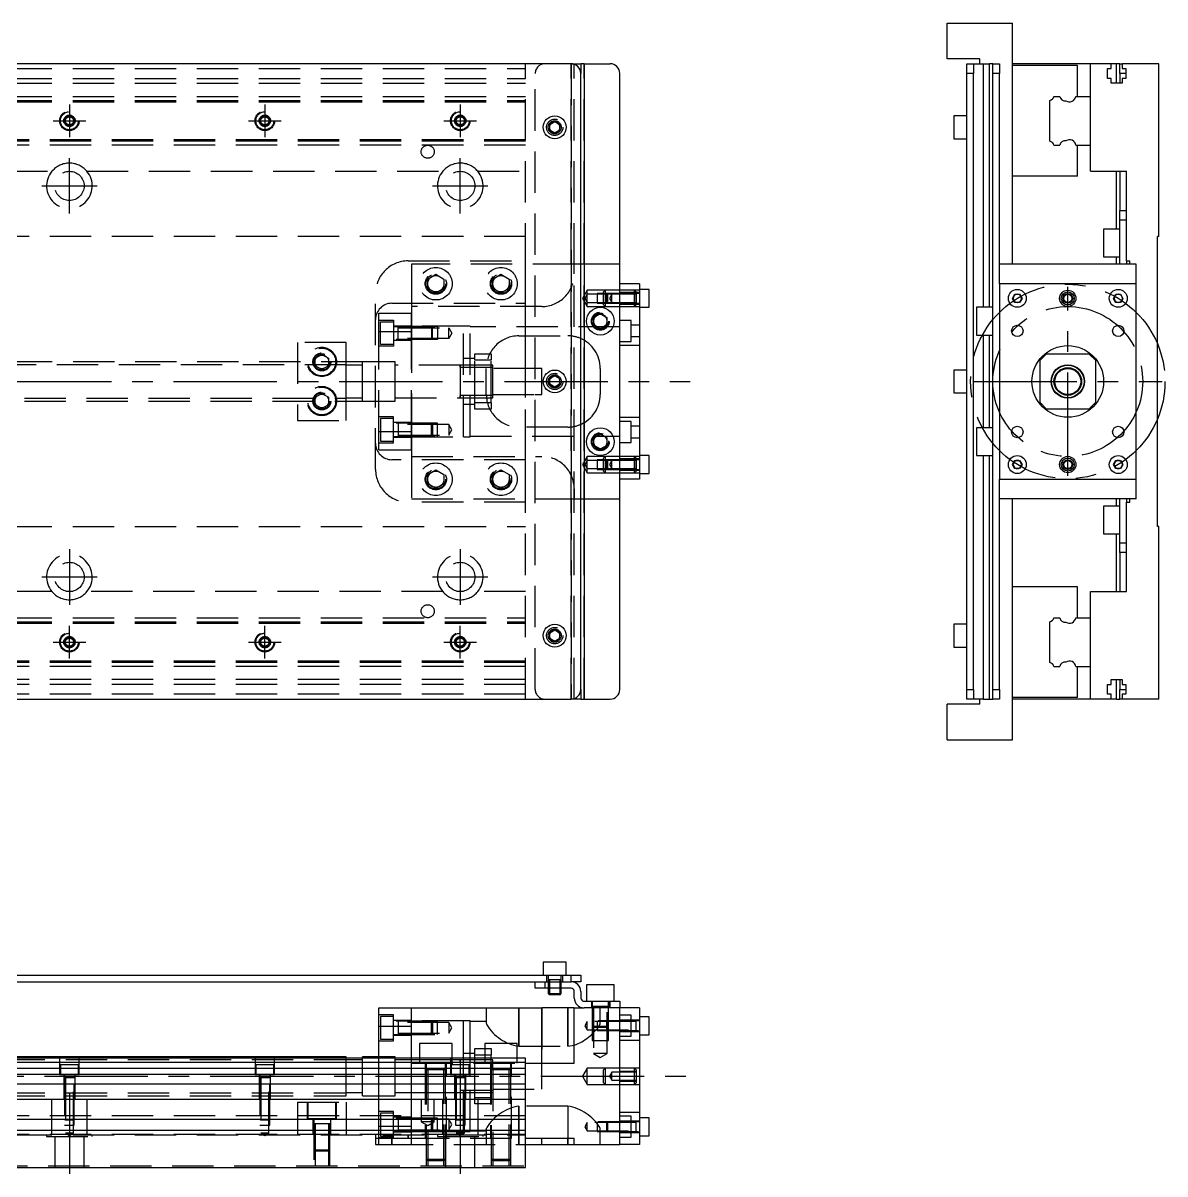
# Model space of a CAD drawing. Extents: x -28 to 733, y -281 to 112.
# Drawn here: x 382.7 to 733.4, y -243.2 to 110 of the extents above; entities that cross this region are included whole.
import ezdxf

# ---------------------------------------------------------------- set-up
doc = ezdxf.new("R2010")
doc.units = 0
doc.linetypes.add('CENTER', pattern=[50.8, 31.75, -6.35, 6.35, -6.35])
doc.linetypes.add('DASHED', pattern=[19.05, 12.7, -6.35])
doc.layers.get('0').update_dxf_attribs({"linetype": 'CONTINUOUS'})
doc.layers.add('CENTER', color=1, linetype='CENTER')

msp = doc.modelspace()

# ---------------------------------------------------------------- linework, layer by layer
at = {"color": 7, "linetype": 'CONTINUOUS'}
for p, q in [((666.53, 99), (666.53, 110)), ((666.53, 110), (686.53, 110)), ((686.53, 36), (686.53, 110)), ((676.53, 99), (666.53, 99)), ((676.53, 97.5), (676.53, 99)), ((551, 97.5), (3, 97.5)), ((551, 97.5), (554, 97.5)), ((554, 97.5), (554, 94.5)), ((555, 97.5), (554, 97.5)), ((555, 97.5), (555, -97.5)), ((555, 97.5), (563, 97.5)), ((672.53, 97.5), (674.53, 97.5)), ((672.53, 94.5), (672.53, 97.5)), ((674.53, 97.5), (677.53, 97.5)), ((674.53, 97.5), (674.53, 94.5)), ((677.53, 97.5), (677.53, 22.75)), ((677.53, 97.5), (679.53, 97.5)), ((679.53, 22.75), (679.53, 97.5)), ((680.53, 97.5), (679.53, 97.5)), ((680.53, 97.5), (682.53, 97.5)), ((680.53, 94.5), (680.53, 97.5)), ((682.53, 97.5), (682.53, 94.5)), ((710.53, 97.5), (686.53, 97.5)), ((706.53, 97), (686.53, 97)), ((706.53, 87.5), (706.53, 97)), ((710.53, 87.5), (710.53, 97.5)), ((716.83, 97.5), (710.53, 97.5)), ((715.68, 96), (716.83, 96)), ((715.68, 93), (715.68, 96)), ((718.53, 97.5), (716.83, 97.5)), ((716.83, 96), (716.83, 97.5)), ((718.53, 91.5), (718.53, 97.5)), ((719.53, 97.5), (718.53, 97.5)), ((719.53, 97.5), (720.23, 97.5)), ((719.53, 94.5), (719.53, 97.5)), ((720.23, 97.5), (720.23, 96)), ((731.53, 97.5), (720.23, 97.5)), ((720.23, 96), (721.38, 96)), ((721.38, 96), (721.38, 93)), ((731.53, 44.5), (731.53, 97.5)), ((554, -94.5), (554, 94.5)), ((566, -94.5), (566, 94.5)), ((674.53, 94.5), (672.53, 94.5)), ((672.53, -94.5), (672.53, 94.5)), ((674.53, -94.5), (674.53, 94.5)), ((680.53, -94.5), (680.53, 94.5)), ((682.53, 94.5), (680.53, 94.5)), ((682.53, 36), (682.53, 94.5)), ((716.83, 93), (715.68, 93)), ((716.83, 91.5), (716.83, 93)), ((721.38, 94.5), (719.53, 94.5)), ((719.53, 94.5), (719.53, 91.5)), ((720.23, 93), (720.23, 91.5)), ((721.38, 93), (720.23, 93)), ((720.23, 91.5), (716.83, 91.5)), ((698.03, 73.752272), (698.03, 86.247728)), ((699.282272, 87.5), (701.05668, 87.5)), ((706.007372, 87.5), (710.53, 87.5)), ((710.53, 72.5), (710.53, 87.5)), ((710.53, 72.5), (710.53, 87.5)), ((668.53, 81.5), (668.53, 78)), ((672.53, 81.5), (668.53, 81.5)), ((544.5, 78.866026), (546, 79.73205)), ((544.5, 77.133974), (544.5, 78.866026)), ((546, 79.73205), (547.5, 78.866026)), ((547.5, 78.866026), (547.5, 77.133974)), ((668.53, 78), (668.53, 74.5)), ((546, 76.26795), (544.5, 77.133974)), ((547.5, 77.133974), (546, 76.26795)), ((668.53, 74.5), (672.53, 74.5)), ((699.282272, 72.5), (701.05668, 72.5)), ((706.007372, 72.5), (710.53, 72.5)), ((706.53, 63), (706.53, 72.5)), ((710.53, 64.5), (710.53, 72.5)), ((710.53, 64.5), (721.53, 64.5)), ((718.53, 46.75), (718.53, 64.5)), ((719.53, 64.5), (719.53, 52.5)), ((721.53, 37), (721.53, 64.5)), ((706.53, 63), (686.53, 63)), ((719.53, 52.5), (721.53, 52.5)), ((719.53, 49.5), (719.53, 52.5)), ((721.53, 49.5), (719.53, 49.5)), ((719.53, 36), (719.53, 49.5)), ((714.53, 46.75), (714.53, 42.5)), ((719.53, 46.75), (714.53, 46.75)), ((714.53, 42.5), (714.53, 38.25)), ((731.03, -44.5), (731.03, 44.5)), ((731.53, 44.5), (731.03, 44.5)), ((566, -36), (566, 36)), ((682.53, 30), (682.53, 36)), ((724.53, 36), (682.53, 36)), ((682.53, 30), (682.53, 36)), ((714.53, 38.25), (719.53, 38.25)), ((718.53, 36), (718.53, 38.25)), ((721.53, 37), (722.53, 37)), ((721.53, 37), (721.53, 36)), ((722.53, 36), (722.53, 37)), ((724.53, 30), (724.53, 36)), ((572, 30), (566, 30)), ((572, 30), (572, -30)), ((682.53, 30), (682.53, -30)), ((724.53, 30), (682.53, 30)), ((724.53, -30), (724.53, 30)), ((575, 28.25), (572, 28.25)), ((575, 22.75), (575, 28.25)), ((686.586624, 25.5), (687.308312, 26.75)), ((687.308312, 24.25), (686.586624, 25.5)), ((687.308312, 26.75), (688.751688, 26.75)), ((688.751688, 26.75), (689.473376, 25.5)), ((689.473376, 25.5), (688.751688, 24.25)), ((717.586624, 25.5), (718.308312, 26.75)), ((718.308312, 24.25), (717.586624, 25.5)), ((718.308312, 26.75), (719.751688, 26.75)), ((719.751688, 26.75), (720.473376, 25.5)), ((720.473376, 25.5), (719.751688, 24.25)), ((571, 23.999994), (571, 24.00051)), ((572, 22.75), (575, 22.75)), ((675.53, 22.75), (675.53, 18.5)), ((680.53, 22.75), (675.53, 22.75)), ((688.751688, 24.25), (687.308312, 24.25)), ((719.751688, 24.25), (718.308312, 24.25)), ((558, 19.6547), (560, 20.809402)), ((558, 17.3453), (558, 19.6547)), ((560, 20.809402), (562, 19.6547)), ((562, 19.6547), (562, 17.3453)), ((675.53, 18.5), (675.53, 14.25)), ((560, 16.190598), (558, 17.3453)), ((562, 17.3453), (560, 16.190598)), ((675.53, 14.25), (680.53, 14.25)), ((677.53, 14.25), (677.53, -14.25)), ((679.53, -14.25), (679.53, 14.25)), ((697.03, 8.5), (695.03, 6.5)), ((697.03, 8.5), (710.03, 8.5)), ((712.03, 6.5), (710.03, 8.5)), ((695.03, -6.5), (695.03, 6.5)), ((712.03, 6.5), (712.03, -6.5)), ((544.5, 0.866026), (546, 1.73205)), ((544.5, -0.866026), (544.5, 0.866026)), ((546, 1.73205), (547.5, 0.866026)), ((547.5, 0.866026), (547.5, -0.866026)), ((668.53, 3.5), (668.53, 0)), ((672.53, 3.5), (668.53, 3.5)), ((668.53, 0), (668.53, -3.5)), ((546, -1.73205), (544.5, -0.866026)), ((547.5, -0.866026), (546, -1.73205)), ((668.53, -3.5), (672.53, -3.5)), ((695.03, -6.5), (697.03, -8.5)), ((710.03, -8.5), (712.03, -6.5)), ((710.03, -8.5), (697.03, -8.5)), ((558, -17.3453), (560, -16.190598)), ((558, -19.6547), (558, -17.3453)), ((560, -16.190598), (562, -17.3453)), ((562, -17.3453), (562, -19.6547)), ((675.53, -14.25), (675.53, -18.5)), ((680.53, -14.25), (675.53, -14.25)), ((560, -20.809402), (558, -19.6547)), ((562, -19.6547), (560, -20.809402)), ((675.53, -18.5), (675.53, -22.75)), ((575, -22.75), (572, -22.75)), ((575, -28.25), (575, -22.75)), ((675.53, -22.75), (680.53, -22.75)), ((677.53, -22.75), (677.53, -97.5)), ((679.53, -97.5), (679.53, -22.75)), ((686.586624, -25.5), (687.308312, -24.25)), ((687.308312, -24.25), (688.751688, -24.25)), ((688.751688, -24.25), (689.473376, -25.5)), ((717.586624, -25.5), (718.308312, -24.25)), ((718.308312, -24.25), (719.751688, -24.25)), ((719.751688, -24.25), (720.473376, -25.5)), ((571, -27.000006), (571, -26.99949)), ((572, -28.25), (575, -28.25)), ((687.308312, -26.75), (686.586624, -25.5)), ((688.751688, -26.75), (687.308312, -26.75)), ((689.473376, -25.5), (688.751688, -26.75)), ((718.308312, -26.75), (717.586624, -25.5)), ((719.751688, -26.75), (718.308312, -26.75)), ((720.473376, -25.5), (719.751688, -26.75)), ((572, -30), (566, -30)), ((682.53, -36), (682.53, -30)), ((682.53, -30), (724.53, -30)), ((682.53, -36), (682.53, -30)), ((724.53, -36), (724.53, -30)), ((682.53, -94.5), (682.53, -36)), ((724.53, -36), (682.53, -36)), ((686.53, -110), (686.53, -36)), ((714.53, -38.25), (714.53, -42.5)), ((719.53, -38.25), (714.53, -38.25)), ((718.53, -38.25), (718.53, -36)), ((719.53, -49.5), (719.53, -36)), ((721.53, -36), (721.53, -37)), ((721.53, -64.5), (721.53, -37)), ((721.53, -37), (722.53, -37)), ((722.53, -37), (722.53, -36)), ((714.53, -42.5), (714.53, -46.75)), ((731.53, -44.5), (731.03, -44.5)), ((731.53, -97.5), (731.53, -44.5)), ((714.53, -46.75), (719.53, -46.75)), ((718.53, -64.5), (718.53, -46.75)), ((719.53, -49.5), (721.53, -49.5)), ((719.53, -52.5), (719.53, -49.5)), ((721.53, -52.5), (719.53, -52.5)), ((719.53, -52.5), (719.53, -64.5)), ((706.53, -63), (686.53, -63)), ((706.53, -72.5), (706.53, -63)), ((710.53, -72.5), (710.53, -64.5)), ((710.53, -64.5), (721.53, -64.5)), ((698.03, -86.247728), (698.03, -73.752272)), ((699.282272, -72.5), (701.05668, -72.5)), ((706.007372, -72.5), (710.53, -72.5)), ((710.53, -87.5), (710.53, -72.5)), ((710.53, -87.5), (710.53, -72.5)), ((544.5, -77.133974), (546, -76.26795)), ((544.5, -78.866026), (544.5, -77.133974)), ((546, -76.26795), (547.5, -77.133974)), ((547.5, -77.133974), (547.5, -78.866026)), ((668.53, -74.5), (668.53, -78)), ((672.53, -74.5), (668.53, -74.5)), ((546, -79.73205), (544.5, -78.866026)), ((547.5, -78.866026), (546, -79.73205)), ((668.53, -78), (668.53, -81.5)), ((668.53, -81.5), (672.53, -81.5)), ((699.282272, -87.5), (701.05668, -87.5)), ((706.007372, -87.5), (710.53, -87.5)), ((706.53, -97), (706.53, -87.5)), ((710.53, -97.5), (710.53, -87.5)), ((716.83, -91.5), (720.23, -91.5)), ((716.83, -93), (716.83, -91.5)), ((718.53, -97.5), (718.53, -91.5)), ((719.53, -91.5), (719.53, -94.5)), ((720.23, -91.5), (720.23, -93)), ((554, -94.5), (554, -97.5)), ((672.53, -94.5), (674.53, -94.5)), ((672.53, -97.5), (672.53, -94.5)), ((674.53, -94.5), (674.53, -97.5)), ((680.53, -94.5), (682.53, -94.5)), ((680.53, -97.5), (680.53, -94.5)), ((682.53, -94.5), (682.53, -97.5)), ((715.68, -93), (716.83, -93)), ((715.68, -96), (715.68, -93)), ((719.53, -94.5), (721.38, -94.5)), ((719.53, -97.5), (719.53, -94.5)), ((720.23, -93), (721.38, -93)), ((721.38, -93), (721.38, -96)), ((3, -97.5), (551, -97.5)), ((554, -97.5), (551, -97.5)), ((554, -97.5), (555, -97.5)), ((555, -97.5), (563, -97.5)), ((674.53, -97.5), (672.53, -97.5)), ((677.53, -97.5), (674.53, -97.5)), ((676.53, -99), (676.53, -97.5)), ((677.53, -97.5), (679.53, -97.5)), ((679.53, -97.5), (680.53, -97.5)), ((682.53, -97.5), (680.53, -97.5)), ((706.53, -97), (686.53, -97)), ((710.53, -97.5), (686.53, -97.5)), ((716.83, -97.5), (710.53, -97.5)), ((716.83, -96), (715.68, -96)), ((716.83, -97.5), (716.83, -96)), ((718.53, -97.5), (716.83, -97.5)), ((718.53, -97.5), (719.53, -97.5)), ((720.23, -97.5), (719.53, -97.5)), ((720.23, -96), (720.23, -97.5)), ((721.38, -96), (720.23, -96)), ((731.53, -97.5), (720.23, -97.5)), ((666.53, -110), (666.53, -99)), ((676.53, -99), (666.53, -99)), ((666.53, -110), (686.53, -110)), ((549.5, -178.21), (542.5, -178.21)), ((542.5, -178.21), (542.5, -182.21)), ((549.5, -182.21), (549.5, -178.21)), ((377, -182.21), (551, -182.21)), ((551, -184.21), (551, -182.21)), ((551, -182.21), (554, -182.21)), ((554, -182.21), (554, -184.21)), ((377, -184.21), (543, -184.21)), ((540, -186.21), (540, -184.21)), ((543, -186.21), (540, -186.21)), ((543, -184.21), (543, -186.21)), ((543, -184.21), (551, -184.21)), ((543, -184.21), (551, -184.21)), ((551, -186.21), (543, -186.21)), ((544, -186.21), (544, -187.86)), ((544.35, -186.21), (544.35, -188.21)), ((547.65, -188.21), (547.65, -186.21)), ((548, -187.86), (548, -186.21)), ((554, -184.21), (551, -184.21)), ((564.25, -185.21), (555.75, -185.21)), ((555.75, -185.21), (555.75, -190.21)), ((564.25, -190.21), (564.25, -185.21)), ((544, -187.86), (548, -187.86)), ((544, -187.86), (544.35, -188.21)), ((547.65, -188.21), (544.35, -188.21)), ((547.65, -188.21), (548, -187.86)), ((552, -189.21), (552, -187.21)), ((554, -187.21), (554, -189.21)), ((555, -190.21), (563, -190.21)), ((563, -192.21), (563, -190.21)), ((563, -190.21), (566, -190.21)), ((566, -190.21), (566, -192.21)), ((492, -197.88029), (492, -192.21)), ((492, -192.21), (502, -192.21)), ((502, -192.21), (542, -192.21)), ((502, -207.71), (502, -192.21)), ((542, -209.21), (542, -192.21)), ((552, -192.21), (542, -192.21)), ((552, -209.21), (552, -192.21)), ((552, -192.21), (555, -192.21)), ((563, -192.21), (555, -192.21)), ((566, -192.21), (563, -192.21)), ((572, -192.21), (566, -192.21)), ((566, -234.21), (566, -192.21)), ((572, -192.21), (572, -234.21)), ((575, -194.96), (572, -194.96)), ((575, -200.46), (575, -194.96)), ((492, -207.71), (492, -197.88029)), ((492, -197.88029), (502, -197.88029)), ((572, -200.46), (575, -200.46)), ((514.5, -203.21), (504.5, -203.21)), ((504.5, -203.21), (504.5, -207.71)), ((514.5, -207.71), (514.5, -203.21)), ((534.5, -203.21), (524.5, -203.21)), ((524.5, -203.21), (524.5, -207.71)), ((534.5, -207.71), (534.5, -203.21)), ((482, -207.21), (370.5, -207.21)), ((537, -207.71), (370.5, -207.71)), ((482, -207.71), (482, -207.21)), ((487, -207.71), (487, -207.21)), ((492, -207.21), (487, -207.21)), ((517, -208.209994), (517, -209.21)), ((537, -241.21), (537, -207.71)), ((537, -208.962272), (370.5, -208.962272)), ((370.5, -210.73668), (537, -210.73668)), ((518, -208.96), (517, -208.96)), ((517, -209.21), (517, -209.71)), ((517, -209.71), (517, -212.71)), ((521.5, -208.96), (518, -208.96)), ((524.5, -208.96), (521.5, -208.96)), ((526.5, -208.96), (524.5, -208.96)), ((527, -208.96), (526.5, -208.96)), ((537, -209.21), (552, -209.21)), ((537, -212.633076), (370.5, -212.633076)), ((517, -212.71), (517, -213.410038)), ((517, -213.410038), (517, -218.210006)), ((537, -215.687372), (370.5, -215.687372)), ((517, -217.46), (527, -217.46)), ((17, -220.21), (537, -220.21)), ((575, -225.96), (572, -225.96)), ((575, -231.46), (575, -225.96)), ((537, -226.51), (17, -226.51)), ((537, -229.91), (17, -229.91)), ((537, -232.21), (552, -232.21)), ((542, -234.21), (542, -232.21)), ((552, -234.21), (552, -232.21)), ((572, -231.46), (575, -231.46)), ((537, -234.21), (542, -234.21)), ((542, -234.21), (552, -234.21)), ((552, -234.21), (566, -234.21)), ((572, -234.21), (566, -234.21)), ((17, -241.21), (537, -241.21))]:
    msp.add_line(p, q, dxfattribs=at)
at = {"color": 3, "linetype": 'DASHED'}
for p, q in [((17, 96), (537, 96)), ((537, -97.5), (537, 97.5)), ((551, -97.5), (551, 97.5)), ((551, 97.5), (551, -97.5)), ((552, -97.5), (552, 97.5)), ((555, -97.5), (555, 97.5)), ((17, 93), (537, 93)), ((540, -94.5), (540, 94.5)), ((17, 91.5), (537, 91.5)), ((17, 87.5), (537, 87.5)), ((17, 86.247728), (537, 86.247728)), ((17, 86.1147), (537, 86.1147)), ((17, 86.1), (537, 86.1)), ((17, 85.8), (537, 85.8)), ((395.75, 80.721688), (397, 81.443376)), ((397, 81.443376), (398.25, 80.721688)), ((455.75, 80.721688), (457, 81.443376)), ((457, 81.443376), (458.25, 80.721688)), ((515.75, 80.721688), (517, 81.443376)), ((517, 81.443376), (518.25, 80.721688)), ((395.75, 79.278312), (395.75, 80.721688)), ((397, 78.556624), (395.75, 79.278312)), ((398.25, 79.278312), (397, 78.556624)), ((398.25, 80.721688), (398.25, 79.278312)), ((398.477374, 80.25955), (398.5, 80)), ((455.75, 79.278312), (455.75, 80.721688)), ((457, 78.556624), (455.75, 79.278312)), ((458.25, 79.278312), (457, 78.556624)), ((458.25, 80.721688), (458.25, 79.278312)), ((458.477374, 80.25955), (458.5, 80)), ((515.75, 79.278312), (515.75, 80.721688)), ((517, 78.556624), (515.75, 79.278312)), ((518.25, 79.278312), (517, 78.556624)), ((518.25, 80.721688), (518.25, 79.278312)), ((518.477374, 80.25955), (518.5, 80)), ((547.973226, 78.326156), (548, 78)), ((537, 74.2), (17, 74.2)), ((537, 73.9), (17, 73.9)), ((537, 73.8853), (17, 73.8853)), ((537, 73.752272), (17, 73.752272)), ((537, 72.5), (17, 72.5)), ((282.361903, 64.5), (391.638097, 64.5)), ((402.361903, 64.5), (511.638098, 64.5)), ((522.361902, 64.5), (537, 64.5)), ((537, 44.5), (17, 44.5)), ((501, 37), (537, 37)), ((502, 36), (502, 23)), ((552, 36), (502, 36)), ((537, 24), (537, 37)), ((554, 36), (552, 36)), ((552, 33), (552, 36)), ((566, 36), (554, 36)), ((507, 31.443376), (509.5, 32.886752)), ((509.5, 32.886752), (512, 31.443376)), ((527, 31.443376), (529.5, 32.886752)), ((529.5, 32.886752), (532, 31.443376)), ((506.5, 30), (506.520026, 30.346056)), ((507, 28.556624), (507, 31.443376)), ((509.5, 27.113248), (507, 28.556624)), ((512, 28.556624), (509.5, 27.113248)), ((512, 31.443376), (512, 28.556624)), ((527, 28.556624), (527, 31.443376)), ((529.5, 27.113248), (527, 28.556624)), ((532, 28.556624), (529.5, 27.113248)), ((532, 31.443376), (532, 28.556624)), ((532.477798, 30.364306), (532.5, 30)), ((491, -27), (491, 27)), ((556, 28), (554.556624, 25.5)), ((554.556624, 25.5), (556, 23)), ((556, 26.75), (555.278312, 25.5)), ((555.278312, 25.5), (556, 24.25)), ((556, 26.75), (556, 28)), ((561.5, 28), (556, 28)), ((556, 24.25), (556, 26.75)), ((559, 26.75), (556, 26.75)), ((559, 26.999994), (559, 24.000006)), ((562.249994, 26.999994), (559, 26.999994)), ((562, 26.75), (559, 26.75)), ((561.5, 28), (561, 27.5)), ((561, 26.999994), (561, 27.5)), ((561, 24.000006), (561, 26.999994)), ((561.5, 28), (561.5, 26.999994)), ((566, 28), (561.5, 28)), ((561.5, 26.999994), (561.5, 24.000006)), ((562.25, 27), (562, 26.75)), ((562, 24.25), (562, 26.75)), ((566, 26.75), (562, 26.75)), ((566, 26.999994), (562.249994, 26.999994)), ((562.25, 27), (562.25, 24)), ((566, 27), (562.25, 27)), ((563.5, 26.75), (562.778312, 25.5)), ((562.778312, 25.5), (563.5, 24.25)), ((563.5, 24.25), (563.5, 26.75)), ((570.5, 28), (566, 28)), ((572, 27.25), (566, 27.25)), ((571, 27), (566, 27)), ((571, 26.75), (566, 26.75)), ((570.5, 27), (570.5, 28)), ((571, 27.5), (570.5, 28)), ((572, 28), (570.5, 28)), ((570.5, 26.75), (570.5, 27)), ((570.5, 24.25), (570.5, 26.75)), ((571, 27), (570.995, 27)), ((571, 27.5), (571, 27.140536)), ((571, 27.140536), (571, 27)), ((571, 26.875392), (571, 27)), ((571, 27), (571, 26.875392)), ((572, 27), (571, 27)), ((571.005, 27), (571, 27)), ((571, 24.124608), (571, 26.875392)), ((571, 26.875392), (571, 25.498804)), ((571, 25.498804), (571, 24.124608)), ((496, 24), (537, 24)), ((542, 23), (502, 23)), ((502, 23), (502, 15.32971)), ((537, 4), (537, 24)), ((556, 23), (556, 24.25)), ((556, 24.25), (559, 24.25)), ((556, 23), (561.5, 23)), ((559, 24.25), (562, 24.25)), ((559, 24.000006), (562.249994, 24.000006)), ((561, 23.5), (561, 24.000006)), ((561, 23.5), (561.5, 23)), ((561.5, 24.000006), (561.5, 23)), ((561.5, 23), (566, 23)), ((562, 24.25), (566, 24.25)), ((562, 24.25), (562.25, 24)), ((562.249994, 24.000006), (566, 24.000006)), ((562.25, 24), (566, 24)), ((566, 24.25), (571, 24.25)), ((566, 24), (571, 24)), ((566, 23.75), (572, 23.75)), ((566, 23), (570.5, 23)), ((570.5, 24), (570.5, 24.25)), ((570.5, 23), (570.5, 24)), ((570.5, 23), (571, 23.5)), ((570.5, 23), (572, 23)), ((570.995, 24), (571, 24)), ((571, 24), (571, 24.124608)), ((571, 24.124608), (571, 24)), ((571, 24), (571, 23.859464)), ((571, 24), (572, 24)), ((571, 24), (571.005, 24)), ((571, 23.859464), (571, 23.5)), ((492, 21), (502, 21)), ((492, 15.32971), (492, 21)), ((492, 18.849242), (496.5, 18.849242)), ((492.5, 11.349242), (492.5, 18.349242)), ((492.5, 18.349242), (496.5, 18.349242)), ((496.5, 18.849242), (496.5, 10.849242)), ((502, 15.32971), (502, 21)), ((557.5, 18.5), (557.52689, 18.865682)), ((569.5, 18.75), (566, 18.75)), ((569.5, 12.25), (569.5, 18.75)), ((492, 15.32971), (502, 15.32971)), ((492, -15.32971), (492, 15.32971)), ((496.5, 17.099242), (502, 17.099242)), ((496.5, 16.849238), (510, 16.849238)), ((497.9, 12.849238), (497.9, 16.849248)), ((497.9, 16.499242), (513.5, 16.499242)), ((518, 17), (502, 17)), ((518, 17), (502, 17)), ((508.15, 16.849238), (502, 16.849238)), ((502, -15.32971), (502, 15.32971)), ((502, 15.32971), (502, -15.32971)), ((508.15, 16.849242), (508.15, 12.849242)), ((508.15, 16.849242), (508.5, 16.499242)), ((510, 16.849238), (508.15, 16.849238)), ((508.5, 13.199242), (508.5, 16.499242)), ((510, 16.849238), (510, 12.849248)), ((513.5, 13.199242), (513.5, 16.499242)), ((513.5, 16.499242), (514.452628, 14.849242)), ((514.452628, 14.849242), (513.5, 13.199242)), ((518, -17), (518, 17)), ((520, 17), (518, 17)), ((520, -17), (520, 17)), ((566, 16.75), (520, 16.75)), ((572, 17.25), (569.5, 17.25)), ((467, 12), (467, -12)), ((482, 12), (467, 12)), ((482, 6), (482, 12)), ((496.5, 10.849242), (492, 10.849242)), ((496.5, 11.349242), (492.5, 11.349242)), ((510, 12.849248), (496.5, 12.849248)), ((502, 12.599242), (496.5, 12.599242)), ((513.5, 13.199242), (497.9, 13.199242)), ((508.5, 13.199242), (508.15, 12.849242)), ((535, 14), (550, 14)), ((566, 12.25), (569.5, 12.25)), ((572, 11), (566, 11)), ((569.5, 13.75), (572, 13.75)), ((472.5, 7.1547), (474.5, 8.309402)), ((472.5, 4.8453), (472.5, 7.1547)), ((474.5, 8.309402), (476.5, 7.1547)), ((476.5, 7.1547), (476.5, 4.8453)), ((521.5, 8.5), (526.5, 8.5)), ((521.5, 6.5), (521.5, 8.5)), ((526.5, 8.5), (526.5, 6.5)), ((487, 6), (307, 6)), ((482, 5.125), (307, 5.125)), ((472, 6), (472.018502, 6.303588)), ((474.5, 3.690598), (472.5, 4.8453)), ((476.5, 4.8453), (474.5, 3.690598)), ((482, -6), (482, 6)), ((487, 5), (482, 5)), ((487, -6), (487, 6)), ((497, 6), (487, 6)), ((497, -6), (497, 6)), ((497, -6), (497, 6)), ((517.005, 5), (497, 5)), ((516.995, 5), (497, 5)), ((526.5, 5), (516.995, 5)), ((517.005, 5), (516.995, 5)), ((517, 5.000006), (517, -5.000006)), ((517, 5.000006), (517, -5.000006)), ((517, 4.43509), (517, 5)), ((517, 5), (517, 4.435078)), ((517, 4.435078), (517, -4.43509)), ((527, 4.25), (517, 4.25)), ((526.5, 5), (517.005, 5)), ((521.5, 7), (518, 7)), ((526.5, 6.5), (521.5, 6.5)), ((521.5, -6.5), (521.5, 6.5)), ((525, -4), (525, 4)), ((526.5, -6.5), (526.5, 6.5)), ((527, 5), (526.5, 5)), ((527, -5), (527, 5)), ((540, 4), (527, 4)), ((537, -4), (537, 4)), ((542, 4), (540, 4)), ((542, -4), (542, 4)), ((560, 4), (560, -4)), ((547.973226, 0.326156), (548, 0)), ((307, -5.125), (482, -5.125)), ((307, -6), (487, -6)), ((472, -6), (472.018502, -5.696412)), ((472.5, -4.8453), (474.5, -3.690598)), ((472.5, -7.1547), (472.5, -4.8453)), ((474.5, -3.690598), (476.5, -4.8453)), ((476.5, -4.8453), (476.5, -7.1547)), ((482, -5), (487, -5)), ((482, -12), (482, -6)), ((487, -6), (497, -6)), ((497, -5), (517.005, -5)), ((497, -5), (516.995, -5)), ((516.995, -5), (526.5, -5)), ((516.995, -5), (517.005, -5)), ((517, -4.25), (527, -4.25)), ((517, -5), (517, -4.435078)), ((517, -4.43509), (517, -5)), ((517.005, -5), (526.5, -5)), ((518, -7), (521.5, -7)), ((521.5, -6.5), (526.5, -6.5)), ((521.5, -8.5), (521.5, -6.5)), ((526.5, -5), (527, -5)), ((526.5, -6.5), (526.5, -8.5)), ((527, -4), (540, -4)), ((537, -24), (537, -4)), ((540, -4), (542, -4)), ((474.5, -8.309402), (472.5, -7.1547)), ((476.5, -7.1547), (474.5, -8.309402)), ((526.5, -8.5), (521.5, -8.5)), ((467, -12), (482, -12)), ((496.5, -10.849242), (492, -10.849242)), ((492.5, -11.349242), (492.5, -18.349242)), ((496.5, -11.349242), (492.5, -11.349242)), ((496.5, -18.849242), (496.5, -10.849242)), ((502, -12.599242), (496.5, -12.599242)), ((510, -12.849248), (496.5, -12.849248)), ((497.9, -12.849238), (497.9, -16.849248)), ((513.5, -13.199242), (497.9, -13.199242)), ((508.15, -16.849242), (508.15, -12.849242)), ((508.5, -13.199242), (508.15, -12.849242)), ((508.5, -13.199242), (508.5, -16.499242)), ((510, -16.849238), (510, -12.849248)), ((513.5, -13.199242), (513.5, -16.499242)), ((514.452628, -14.849242), (513.5, -13.199242)), ((550, -14), (535, -14)), ((566, -11), (572, -11)), ((569.5, -12.25), (566, -12.25)), ((569.5, -18.75), (569.5, -12.25)), ((572, -13.75), (569.5, -13.75)), ((492, -15.32971), (502, -15.32971)), ((492, -21), (492, -15.32971)), ((496.5, -16.849238), (510, -16.849238)), ((496.5, -17.099242), (502, -17.099242)), ((497.9, -16.499242), (513.5, -16.499242)), ((502, -21), (502, -15.32971)), ((502, -15.32971), (502, -23)), ((502, -17), (518, -17)), ((502, -17), (518, -17)), ((508.15, -16.849242), (508.5, -16.499242)), ((513.5, -16.499242), (514.452628, -14.849242)), ((518, -17), (520, -17)), ((520, -16.75), (566, -16.75)), ((569.5, -17.25), (572, -17.25)), ((492, -18.849242), (496.5, -18.849242)), ((492, -21), (502, -21)), ((492.5, -18.349242), (496.5, -18.349242)), ((562.483582, -18.213962), (562.5, -18.5)), ((566, -18.75), (569.5, -18.75)), ((537, -24), (496, -24)), ((502, -23), (542, -23)), ((502, -23), (502, -36)), ((537, -37), (537, -24)), ((556, -23), (554.556624, -25.5)), ((556, -24.25), (555.278312, -25.5)), ((556, -24.25), (556, -23)), ((561.5, -23), (556, -23)), ((556, -26.75), (556, -24.25)), ((559, -24.25), (556, -24.25)), ((559, -24.000006), (559, -26.999994)), ((562.249994, -24.000006), (559, -24.000006)), ((562, -24.25), (559, -24.25)), ((561.5, -23), (561, -23.5)), ((561, -24.000006), (561, -23.5)), ((561, -26.999994), (561, -24.000006)), ((561.5, -23), (561.5, -24.000006)), ((566, -23), (561.5, -23)), ((561.5, -24.000006), (561.5, -26.999994)), ((562.25, -24), (562, -24.25)), ((562, -26.75), (562, -24.25)), ((566, -24.25), (562, -24.25)), ((566, -24.000006), (562.249994, -24.000006)), ((562.25, -24), (562.25, -27)), ((566, -24), (562.25, -24)), ((563.5, -24.25), (562.778312, -25.5)), ((563.5, -26.75), (563.5, -24.25)), ((570.5, -23), (566, -23)), ((572, -23.75), (566, -23.75)), ((571, -24), (566, -24)), ((571, -24.25), (566, -24.25)), ((570.5, -24), (570.5, -23)), ((571, -23.5), (570.5, -23)), ((572, -23), (570.5, -23)), ((570.5, -24.25), (570.5, -24)), ((570.5, -26.75), (570.5, -24.25)), ((571, -24), (570.995, -24)), ((571, -23.5), (571, -23.859464)), ((571, -23.859464), (571, -24)), ((571, -24.124608), (571, -24)), ((571, -24), (571, -24.124608)), ((571.005, -24), (571, -24)), ((572, -24), (571, -24)), ((571, -26.875392), (571, -24.124608)), ((571, -24.124608), (571, -25.501196)), ((507, -28.556624), (509.5, -27.113248)), ((509.5, -27.113248), (512, -28.556624)), ((527, -28.556624), (529.5, -27.113248)), ((529.5, -27.113248), (532, -28.556624)), ((554.556624, -25.5), (556, -28)), ((555.278312, -25.5), (556, -26.75)), ((556, -28), (556, -26.75)), ((556, -26.75), (559, -26.75)), ((556, -28), (561.5, -28)), ((559, -26.75), (562, -26.75)), ((559, -26.999994), (562.249994, -26.999994)), ((561, -27.5), (561, -26.999994)), ((561, -27.5), (561.5, -28)), ((561.5, -26.999994), (561.5, -28)), ((561.5, -28), (566, -28)), ((562, -26.75), (566, -26.75)), ((562, -26.75), (562.25, -27)), ((562.249994, -26.999994), (566, -26.999994)), ((562.25, -27), (566, -27)), ((562.778312, -25.5), (563.5, -26.75)), ((566, -26.75), (571, -26.75)), ((566, -27), (571, -27)), ((566, -27.25), (572, -27.25)), ((566, -28), (570.5, -28)), ((570.5, -27), (570.5, -26.75)), ((570.5, -28), (570.5, -27)), ((570.5, -28), (571, -27.5)), ((570.5, -28), (572, -28)), ((570.995, -27), (571, -27)), ((571, -25.501196), (571, -26.875392)), ((571, -27), (571, -26.875392)), ((571, -26.875392), (571, -27)), ((571, -27), (571, -27.140536)), ((571, -27), (571.005, -27)), ((571, -27), (572, -27)), ((571, -27.140536), (571, -27.5)), ((506.5, -30), (506.520026, -29.653944)), ((507, -31.443376), (507, -28.556624)), ((509.5, -32.886752), (507, -31.443376)), ((512, -31.443376), (509.5, -32.886752)), ((512, -28.556624), (512, -31.443376)), ((527, -31.443376), (527, -28.556624)), ((529.5, -32.886752), (527, -31.443376)), ((532, -31.443376), (529.5, -32.886752)), ((532, -28.556624), (532, -31.443376)), ((532.477798, -29.635694), (532.5, -30)), ((552, -33), (552, -36)), ((537, -37), (501, -37)), ((502, -36), (552, -36)), ((552, -36), (554, -36)), ((554, -36), (566, -36)), ((17, -44.5), (537, -44.5)), ((391.638097, -64.5), (282.361903, -64.5)), ((511.638098, -64.5), (402.361903, -64.5)), ((537, -64.5), (522.361902, -64.5)), ((17, -72.5), (537, -72.5)), ((17, -73.752272), (537, -73.752272)), ((17, -73.8853), (537, -73.8853)), ((17, -73.9), (537, -73.9)), ((537, -73.752272), (537, -72.5)), ((17, -74.2), (537, -74.2)), ((547.973226, -77.673844), (548, -78)), ((395.75, -79.278312), (397, -78.556624)), ((395.75, -80.721688), (395.75, -79.278312)), ((397, -81.443376), (395.75, -80.721688)), ((397, -78.556624), (398.25, -79.278312)), ((398.25, -80.721688), (397, -81.443376)), ((398.25, -79.278312), (398.25, -80.721688)), ((398.477374, -79.74045), (398.5, -80)), ((455.75, -79.278312), (457, -78.556624)), ((455.75, -80.721688), (455.75, -79.278312)), ((457, -81.443376), (455.75, -80.721688)), ((457, -78.556624), (458.25, -79.278312)), ((458.25, -80.721688), (457, -81.443376)), ((458.25, -79.278312), (458.25, -80.721688)), ((458.477374, -79.74045), (458.5, -80)), ((515.5, -80), (515.516134, -79.78059)), ((515.75, -79.278312), (517, -78.556624)), ((515.75, -80.721688), (515.75, -79.278312)), ((517, -81.443376), (515.75, -80.721688)), ((517, -78.556624), (518.25, -79.278312)), ((518.25, -80.721688), (517, -81.443376)), ((518.25, -79.278312), (518.25, -80.721688)), ((537, -85.8), (17, -85.8)), ((537, -86.1), (17, -86.1)), ((537, -86.1147), (17, -86.1147)), ((537, -86.247728), (17, -86.247728)), ((537, -87.5), (17, -87.5)), ((537, -91.5), (17, -91.5)), ((537, -93), (17, -93)), ((537, -96), (17, -96)), ((543.5, -182.21), (543.5, -184.21)), ((548.000006, -183.61), (543.999994, -183.61)), ((548.000006, -183.61), (543.999994, -183.61)), ((544, -182.21), (544, -186.21)), ((544.35, -183.61), (544.35, -186.21)), ((547.65, -186.21), (547.65, -183.61)), ((548, -186.21), (548, -182.21)), ((548.5, -184.21), (548.5, -182.21)), ((540, -184.21), (543, -184.21)), ((544.000006, -184.21), (544.000006, -186.21)), ((547.999994, -186.21), (547.999994, -184.21)), ((557.25, -190.21), (557.25, -192.21)), ((557.500006, -190.21), (557.500006, -202.21)), ((562.499994, -202.21), (562.499994, -190.21)), ((562.75, -192.21), (562.75, -190.21)), ((525, -192.21), (525, -196.944622)), ((535, -204.014212), (535, -192.21)), ((535, -192.21), (535, -204.014212)), ((542, -192.21), (542, -209.21)), ((550, -192.21), (550, -204.014212)), ((550, -204.014212), (550, -192.21)), ((562.500006, -191.81), (557.499994, -191.81)), ((557.9, -191.81), (557.9, -206.21)), ((560, -196.944622), (560, -192.21)), ((562.1, -206.21), (562.1, -191.81)), ((496.5, -194.360758), (492, -194.360758)), ((492.5, -194.860758), (492.5, -198.360758)), ((496.5, -194.860758), (492.5, -194.860758)), ((496.5, -202.360758), (496.5, -194.360758)), ((502, -196.110758), (496.5, -196.110758)), ((510, -196.360762), (496.5, -196.360762)), ((497.9, -196.360752), (497.9, -200.360762)), ((497.9, -196.360752), (497.9, -200.360762)), ((513.5, -196.710758), (497.9, -196.710758)), ((518, -196.21), (502, -196.21)), ((508.15, -198.360758), (508.15, -196.360758)), ((508.5, -196.710758), (508.15, -196.360758)), ((508.5, -196.710758), (508.5, -198.360758)), ((510, -200.360752), (510, -196.360762)), ((513.5, -196.710758), (513.5, -198.360758)), ((514.452628, -198.360758), (513.5, -196.710758)), ((518, -207.71), (518, -196.21)), ((520, -196.21), (518, -196.21)), ((520, -207.71), (520, -196.21)), ((525, -196.46), (520, -196.46)), ((525, -196.944622), (525.03311, -197.166202)), ((525.03311, -197.166202), (525.13006, -197.42654)), ((556, -196.46), (555.278312, -197.71)), ((555.278312, -197.71), (556, -198.96)), ((556, -198.96), (556, -196.46)), ((571, -196.46), (556, -196.46)), ((559, -196.210006), (559, -199.209994)), ((572, -196.210006), (559, -196.210006)), ((559.840926, -197.487602), (559.9594, -197.192522)), ((559.9594, -197.192522), (560, -196.944622)), ((562.25, -196.21), (562, -196.46)), ((562, -198.96), (562, -196.46)), ((562.25, -196.21), (562.25, -199.21)), ((569.5, -194.46), (566, -194.46)), ((572, -195.96), (566, -195.96)), ((569.5, -200.96), (569.5, -194.46)), ((571, -199.210006), (571, -196.209994)), ((492.5, -198.360758), (492.5, -201.860758)), ((496.5, -200.360752), (510, -200.360752)), ((496.5, -200.610758), (502, -200.610758)), ((497.9, -200.010758), (513.5, -200.010758)), ((508.15, -200.360758), (508.15, -198.360758)), ((508.15, -200.360758), (508.5, -200.010758)), ((508.5, -198.360758), (508.5, -200.010758)), ((513.5, -198.360758), (513.5, -200.010758)), ((513.5, -200.010758), (514.452628, -198.360758)), ((556, -198.96), (571, -198.96)), ((557.5, -197.81), (562.5, -197.81)), ((557.5, -197.81), (557.9, -198.21)), ((562.1, -198.21), (557.9, -198.21)), ((559, -199.209994), (572, -199.209994)), ((562, -198.96), (562.25, -199.21)), ((562.1, -198.21), (562.5, -197.81)), ((566, -199.46), (572, -199.46)), ((566, -200.96), (569.5, -200.96)), ((492, -202.360758), (496.5, -202.360758)), ((492.5, -201.860758), (496.5, -201.860758)), ((521.5, -204.71), (524.5, -204.71)), ((521.5, -206.71), (521.5, -204.71)), ((524.5, -204.71), (526.5, -204.71)), ((526.5, -204.71), (526.5, -206.71)), ((535, -204.014212), (550, -204.014212)), ((550, -204.014212), (552.000156, -203.7137)), ((557.500006, -202.21), (562.499994, -202.21)), ((572, -202.21), (566, -202.21)), ((72, -208.085), (482, -208.085)), ((394, -207.71), (394, -212.71)), ((400, -212.71), (400, -207.71)), ((454, -207.71), (454, -212.71)), ((460, -212.71), (460, -207.71)), ((482, -213.21), (482, -207.71)), ((487, -208.21), (482, -208.21)), ((487, -213.21), (487, -207.71)), ((497, -207.21), (492, -207.21)), ((492, -220.21), (492, -207.71)), ((497, -207.71), (497, -207.21)), ((497, -213.21), (497, -207.71)), ((502, -208.21), (497, -208.21)), ((502, -209.21), (502, -207.71)), ((504.5, -208.21), (502, -208.21)), ((504.5, -207.71), (504.5, -209.21)), ((514.5, -208.21), (504.5, -208.21)), ((514, -207.71), (514, -212.71)), ((514.5, -209.21), (514.5, -207.71)), ((517, -208.21), (514.5, -208.21)), ((517, -208.21), (516.995, -208.21)), ((517, -208.21), (517, -208.774922)), ((517, -208.211002), (517, -208.21)), ((518, -208.21), (517, -208.21)), ((517.005, -208.21), (517, -208.21)), ((517, -208.774038), (517, -208.211002)), ((521.5, -206.21), (518, -206.21)), ((518, -209.21), (518, -207.71)), ((521.5, -208.21), (518, -208.21)), ((520, -212.71), (520, -207.71)), ((524.5, -206.71), (521.5, -206.71)), ((521.5, -207.71), (521.5, -206.71)), ((521.5, -209.21), (521.5, -207.71)), ((524.5, -208.21), (521.5, -208.21)), ((526.5, -206.71), (524.5, -206.71)), ((524.5, -207.71), (524.5, -209.21)), ((526.5, -208.21), (524.5, -208.21)), ((526.5, -207.71), (526.5, -206.71)), ((526.5, -209.21), (526.5, -207.71)), ((527, -208.21), (526.5, -208.21)), ((527, -209.21), (527, -208.21)), ((534.5, -209.21), (534.5, -207.71)), ((560, -206.21), (557.9, -206.21)), ((557.9, -206.21), (560, -207.422436)), ((562.1, -206.21), (560, -206.21)), ((560, -207.422436), (562.1, -206.21)), ((399.75, -209.71), (394.25, -209.71)), ((394.25, -209.71), (394.25, -212.71)), ((399.75, -212.71), (399.75, -209.71)), ((459.75, -209.71), (454.25, -209.71)), ((454.25, -209.71), (454.25, -212.71)), ((459.75, -212.71), (459.75, -209.71)), ((502, -220.21), (502, -209.21)), ((502, -209.21), (537, -209.21)), ((506.25, -209.21), (506.25, -232.21)), ((512.500006, -211.21), (506.499994, -211.21)), ((506.500006, -209.21), (506.500006, -240.71)), ((507, -211.21), (507, -240.71)), ((512, -240.71), (512, -211.21)), ((512.499994, -240.71), (512.499994, -209.21)), ((512.75, -232.21), (512.75, -209.21)), ((519.75, -209.71), (514.25, -209.71)), ((514.25, -209.71), (514.25, -212.71)), ((517, -208.774922), (517, -209.209226)), ((517, -209.209226), (517, -209.609154)), ((517, -211.109918), (517, -212.709894)), ((518, -209.71), (518, -209.21)), ((518, -212.71), (518, -209.71)), ((519.75, -212.71), (519.75, -209.71)), ((521.5, -219.71), (521.5, -209.21)), ((526.25, -209.21), (526.25, -232.21)), ((532.500006, -211.21), (526.499994, -211.21)), ((526.500006, -209.21), (526.500006, -240.71)), ((527, -211.21), (527, -209.21)), ((527, -211.21), (527, -240.71)), ((532, -240.71), (532, -211.21)), ((532.499994, -240.71), (532.499994, -209.21)), ((532.75, -232.21), (532.75, -209.21)), ((542, -213.21), (542, -209.21)), ((556, -210.71), (554.556624, -213.21)), ((556, -215.71), (556, -210.71)), ((561.5, -210.71), (556, -210.71)), ((561.5, -210.71), (561, -211.21)), ((561, -215.21), (561, -211.21)), ((561.5, -210.71), (561.5, -215.71)), ((566, -210.71), (561.5, -210.71)), ((570.5, -210.71), (566, -210.71)), ((571, -211.710006), (566, -211.710006)), ((570.5, -215.71), (570.5, -210.71)), ((571, -211.21), (570.5, -210.71)), ((572, -210.71), (570.5, -210.71)), ((571, -211.21), (571, -215.21)), ((394, -212.71), (400, -212.71)), ((395.25, -212.71), (395.25, -220.21)), ((395.5, -212.71), (395.5, -228.21)), ((398.5, -213.71), (395.5, -213.71)), ((395.75, -213.71), (395.75, -230.71)), ((398.25, -230.71), (398.25, -213.71)), ((398.5, -228.21), (398.5, -212.71)), ((398.5, -213.71), (398.5, -213.705)), ((398.5, -213.715), (398.5, -213.71)), ((398.75, -220.21), (398.75, -212.71)), ((454, -212.71), (460, -212.71)), ((455.25, -212.71), (455.25, -220.21)), ((455.5, -212.71), (455.5, -228.21)), ((458.5, -213.71), (455.5, -213.71)), ((455.75, -213.71), (455.75, -230.71)), ((458.25, -230.71), (458.25, -213.71)), ((458.5, -228.21), (458.5, -212.71)), ((458.5, -213.71), (458.5, -213.705)), ((458.5, -213.715), (458.5, -213.71)), ((458.75, -220.21), (458.75, -212.71)), ((482, -219.21), (482, -213.21)), ((487, -219.21), (487, -213.21)), ((497, -219.21), (497, -213.21)), ((514, -212.71), (520, -212.71)), ((515.25, -212.71), (515.25, -220.21)), ((518.500006, -213.71), (515.499994, -213.71)), ((515.5, -212.71), (515.5, -220.21)), ((515.75, -213.71), (515.75, -230.71)), ((517, -212.709894), (517, -213.009992)), ((517, -213.009992), (517, -213.410036)), ((517, -213.410036), (517, -217.64509)), ((518, -213.21), (518, -212.71)), ((518, -230.21), (518, -213.21)), ((518.25, -230.71), (518.25, -213.71)), ((518.5, -220.21), (518.5, -212.71)), ((518.75, -220.21), (518.75, -212.71)), ((520, -213.21), (520, -212.71)), ((520, -230.21), (520, -213.21)), ((542, -217.21), (542, -213.21)), ((554.556624, -213.21), (556, -215.71)), ((561, -215.21), (561.5, -215.71)), ((563.5, -211.96), (562.778312, -213.21)), ((562.778312, -213.21), (563.5, -214.46)), ((563.5, -214.46), (563.5, -211.96)), ((566, -211.96), (563.5, -211.96)), ((563.5, -214.46), (566, -214.46)), ((571, -211.96), (566, -211.96)), ((566, -214.46), (571, -214.46)), ((566, -214.709994), (571, -214.709994)), ((570.5, -215.71), (571, -215.21)), ((72, -218.335), (482, -218.335)), ((482, -218.21), (487, -218.21)), ((497, -218.21), (502, -218.21)), ((502, -218.21), (506.5, -218.21)), ((506.5, -218.21), (517.005, -218.21)), ((516.995, -218.21), (526.5, -218.21)), ((517, -217.64509), (517, -218.208998)), ((517, -218.208998), (517, -218.21)), ((517.005, -218.21), (526.5, -218.21)), ((526.5, -218.21), (527, -218.21)), ((527, -217.21), (542, -217.21)), ((556, -215.71), (561.5, -215.71)), ((561.5, -215.71), (566, -215.71)), ((566, -215.71), (570.5, -215.71)), ((570.5, -215.71), (572, -215.71)), ((72, -219.21), (482, -219.21)), ((391.638098, -231.21), (391.638098, -220.21)), ((402.361902, -220.21), (402.361902, -231.21)), ((467, -221.21), (467, -231.21)), ((467, -221.21), (482, -221.21)), ((470, -221.21), (470, -226.21)), ((470.25, -221.21), (470.25, -226.21)), ((478.75, -226.21), (478.75, -221.21)), ((479, -226.21), (479, -221.21)), ((482, -221.21), (482, -231.21)), ((487, -219.21), (492, -219.21)), ((492, -219.21), (497, -219.21)), ((492, -226.51), (492, -220.21)), ((502, -226.51), (502, -220.21)), ((505, -220.21), (505, -227.21)), ((509, -227.21), (509, -220.21)), ((511.638098, -231.21), (511.638098, -220.21)), ((515.5, -220.21), (515.5, -226.46)), ((515.500006, -220.21), (515.500006, -226.460006)), ((518.499994, -226.460006), (518.499994, -220.21)), ((518.5, -226.46), (518.5, -220.21)), ((521.5, -219.71), (526.5, -219.71)), ((521.5, -221.71), (521.5, -219.71)), ((526.5, -221.71), (521.5, -221.71)), ((522.361902, -220.21), (522.361902, -231.21)), ((550, -222.405788), (535, -222.405788)), ((535, -234.21), (535, -222.405788)), ((535, -222.405788), (535, -232.21)), ((550, -222.405788), (550, -234.21)), ((537, -225.36), (17, -225.36)), ((496.5, -224.059242), (492, -224.059242)), ((492.5, -224.559242), (492.5, -226.51)), ((496.5, -224.559242), (492.5, -224.559242)), ((496.5, -232.059242), (496.5, -224.059242)), ((502, -225.809242), (496.5, -225.809242)), ((566, -224.21), (572, -224.21)), ((569.5, -225.46), (566, -225.46)), ((569.5, -231.96), (569.5, -225.46)), ((395.5, -226.46), (398.5, -226.46)), ((395.5, -226.46), (395.55, -226.51)), ((395.5, -228.21), (398.5, -228.21)), ((395.500006, -226.460006), (395.500006, -226.51)), ((395.55, -226.51), (395.75, -226.71)), ((398.25, -226.71), (395.75, -226.71)), ((398.25, -226.71), (398.45, -226.51)), ((398.45, -226.51), (398.5, -226.46)), ((398.499994, -226.51), (398.499994, -226.460006)), ((455.5, -226.46), (458.5, -226.46)), ((455.5, -226.46), (455.55, -226.51)), ((455.5, -228.21), (458.5, -228.21)), ((455.500006, -226.460006), (455.500006, -226.51)), ((455.55, -226.51), (455.75, -226.71)), ((458.25, -226.71), (455.75, -226.71)), ((458.25, -226.71), (458.45, -226.51)), ((458.45, -226.51), (458.5, -226.46)), ((458.499994, -226.51), (458.499994, -226.460006)), ((470, -226.21), (479, -226.21)), ((471.75, -226.21), (471.75, -231.21)), ((477.000006, -227.81), (471.999994, -227.81)), ((472, -226.21), (472, -226.51)), ((472.000006, -226.21), (472.000006, -240.71)), ((472.4, -227.81), (472.4, -240.71)), ((476.6, -240.71), (476.6, -227.81)), ((476.999994, -240.71), (476.999994, -226.21)), ((477, -226.51), (477, -226.21)), ((477.25, -231.21), (477.25, -226.21)), ((492, -228.53971), (492, -226.51)), ((492, -228.53971), (502, -228.53971)), ((492, -229.91), (492, -228.53971)), ((492.5, -226.51), (492.5, -228.059242)), ((492.5, -228.059242), (492.5, -229.91)), ((510, -226.059248), (496.5, -226.059248)), ((497.9, -226.059238), (497.9, -230.059248)), ((513.5, -226.409242), (497.9, -226.409242)), ((502, -229.91), (502, -226.51)), ((509, -227.21), (505, -227.21)), ((505, -227.21), (507, -228.3647)), ((507, -228.3647), (509, -227.21)), ((508.15, -228.059242), (508.15, -226.059242)), ((508.5, -226.409242), (508.15, -226.059242)), ((508.15, -230.059242), (508.15, -228.059242)), ((508.5, -226.409242), (508.5, -228.059242)), ((508.5, -228.059242), (508.5, -229.709242)), ((510, -230.059238), (510, -226.059248)), ((513.5, -226.409242), (513.5, -228.059242)), ((514.452628, -228.059242), (513.5, -226.409242)), ((513.5, -228.059242), (513.5, -229.709242)), ((513.5, -229.709242), (514.452628, -228.059242)), ((515.5, -226.46), (518.5, -226.46)), ((515.5, -226.46), (515.75, -226.71)), ((515.500006, -226.460006), (515.500006, -226.51)), ((515.500006, -226.51), (515.500006, -228.21)), ((515.500006, -228.21), (518.499994, -228.21)), ((518.25, -226.71), (515.75, -226.71)), ((518.25, -226.71), (518.5, -226.46)), ((518.499994, -226.51), (518.499994, -226.460006)), ((518.499994, -228.21), (518.499994, -226.51)), ((525, -229.475378), (525.03311, -229.253798)), ((525, -229.475378), (525, -234.21)), ((525.03311, -229.253798), (525.13006, -228.99346)), ((556, -227.46), (555.278312, -228.71)), ((555.278312, -228.71), (556, -229.96)), ((556, -229.96), (556, -227.46)), ((571, -227.46), (556, -227.46)), ((559, -227.210006), (559, -230.209994)), ((572, -227.210006), (559, -227.210006)), ((559.96689, -229.253798), (559.86994, -228.99346)), ((560, -229.475378), (559.96689, -229.253798)), ((560, -234.21), (560, -229.475378)), ((562.25, -227.21), (562, -227.46)), ((562, -229.96), (562, -227.46)), ((562.25, -227.21), (562.25, -230.21)), ((572, -226.96), (566, -226.96)), ((571, -230.210006), (571, -227.209994)), ((537, -231.06), (17, -231.06)), ((17, -231.21), (537, -231.21)), ((390, -231.21), (390, -231.71)), ((390, -231.71), (404, -231.71)), ((392.5, -231.71), (392.5, -241.21)), ((398.25, -230.71), (395.75, -230.71)), ((395.75, -230.71), (397, -231.431688)), ((397, -231.431688), (398.25, -230.71)), ((401.5, -241.21), (401.5, -231.71)), ((404, -231.71), (404, -231.21)), ((458.25, -230.71), (455.75, -230.71)), ((455.75, -230.71), (457, -231.431688)), ((457, -231.431688), (458.25, -230.71)), ((491, -231.21), (491, -232.21)), ((491, -232.21), (501, -232.21)), ((491, -232.21), (491, -234.21)), ((492, -231.21), (492, -229.91)), ((492, -234.21), (492, -231.21)), ((492, -232.059242), (496.5, -232.059242)), ((492.5, -229.91), (492.5, -231.21)), ((492.5, -231.21), (492.5, -231.559242)), ((492.5, -231.559242), (496.5, -231.559242)), ((496, -234.21), (496, -232.21)), ((496, -232.21), (496, -234.21)), ((496.5, -230.059238), (510, -230.059238)), ((496.5, -230.309242), (502, -230.309242)), ((497.9, -229.709242), (513.5, -229.709242)), ((501, -232.21), (501, -231.21)), ((501, -231.21), (501, -232.21)), ((501, -232.21), (537, -232.21)), ((502, -232.21), (502, -229.91)), ((502, -230.21), (506.5, -230.21)), ((502, -234.21), (502, -232.21)), ((506.5, -230.21), (518, -230.21)), ((508.15, -230.059242), (508.5, -229.709242)), ((510, -231.21), (510, -231.71)), ((510, -231.71), (524, -231.71)), ((512.5, -231.71), (512.5, -241.21)), ((518.25, -230.71), (515.75, -230.71)), ((515.75, -230.71), (517, -231.431688)), ((517, -231.431688), (518.25, -230.71)), ((518, -230.21), (520, -230.21)), ((520, -229.96), (525, -229.96)), ((521.5, -241.21), (521.5, -231.71)), ((524, -231.71), (524, -231.21)), ((535, -232.21), (535, -234.21)), ((550, -234.21), (550, -232.21)), ((556, -229.96), (571, -229.96)), ((559, -230.209994), (572, -230.209994)), ((562, -229.96), (562.25, -230.21)), ((566, -230.46), (572, -230.46)), ((566, -231.96), (569.5, -231.96)), ((472, -235.81), (477, -235.81)), ((472, -235.81), (472.4, -236.21)), ((476.6, -236.21), (472.4, -236.21)), ((476.6, -236.21), (477, -235.81)), ((491, -234.21), (496, -234.21)), ((496, -234.21), (537, -234.21)), ((506.5, -238.71), (512.5, -238.71)), ((506.5, -238.71), (507, -239.21)), ((512, -239.21), (507, -239.21)), ((512, -239.21), (512.5, -238.71)), ((526.5, -238.71), (532.5, -238.71)), ((526.5, -238.71), (527, -239.21)), ((532, -239.21), (527, -239.21)), ((532, -239.21), (532.5, -238.71)), ((28.499992, -240.71), (537, -240.71))]:
    msp.add_line(p, q, dxfattribs=at)
for centre, radius in [((397, 80), 3), ((397, 80), 2.75), ((397, 80), 1.75), ((397, 80), 1.5), ((397, 80), 1.25), ((457, 80), 3), ((457, 80), 2.75), ((457, 80), 1.75), ((457, 80), 1.5), ((457, 80), 1.25), ((517, 80), 3), ((517, 80), 2.75), ((517, 80), 1.75), ((517, 80), 1.5), ((517, 80), 1.25), ((546, 78), 2.5), ((546, 78), 2), ((507, 70.5), 2), ((397, 60), 4.5), ((517, 60), 4.5), ((509.5, 30), 5), ((509.5, 30), 3.25), ((509.5, 30), 3), ((509.5, 30), 2.5), ((529.5, 30), 5), ((529.5, 30), 3.25), ((529.5, 30), 3), ((529.5, 30), 2.5), ((560, 18.5), 2.75), ((560, 18.5), 2.5), ((474.5, 6), 4.5), ((474.5, 6), 4.25), ((474.5, 6), 2.75), ((474.5, 6), 2.5), ((474.5, 6), 2.1), ((546, 0), 2.5), ((546, 0), 2), ((474.5, -6), 4.5), ((474.5, -6), 4.25), ((474.5, -6), 2.75), ((474.5, -6), 2.5), ((474.5, -6), 2.1), ((560, -18.5), 2.75), ((560, -18.5), 2.5), ((509.5, -30), 5), ((509.5, -30), 3.25), ((509.5, -30), 3), ((509.5, -30), 2.5), ((529.5, -30), 5), ((529.5, -30), 3.25), ((529.5, -30), 3), ((529.5, -30), 2.5), ((397, -60), 4.5), ((517, -60), 4.5), ((507, -70.5), 2), ((397, -80), 3), ((397, -80), 2.75), ((457, -80), 3), ((457, -80), 2.75), ((517, -80), 3), ((517, -80), 2.75), ((546, -78), 2.5), ((546, -78), 2), ((397, -80), 1.75), ((397, -80), 1.5), ((397, -80), 1.25), ((457, -80), 1.75), ((457, -80), 1.5), ((457, -80), 1.25), ((517, -80), 1.75), ((517, -80), 1.5), ((517, -80), 1.25)]:
    msp.add_circle(centre, radius, dxfattribs=at)
at = {"color": 7, "linetype": 'CONTINUOUS'}
for centre, radius in [((546, 78), 3.5), ((688.03, 25.5), 2.75), ((703.53, 25.5), 2.5), ((703.53, 25.5), 2), ((703.53, 25.5), 1.25), ((719.03, 25.5), 2.75), ((560, 18.5), 4.25), ((688.03, 15.5), 1.75), ((719.03, 15.5), 1.75), ((703.53, 0), 11), ((703.53, 0), 5.125), ((703.53, 0), 5), ((703.53, 0), 4.25), ((703.53, 0), 4), ((546, 0), 3.5), ((688.03, -15.5), 1.75), ((719.03, -15.5), 1.75), ((560, -18.5), 4.25), ((688.03, -25.5), 2.75), ((703.53, -25.5), 2.5), ((703.53, -25.5), 2), ((703.53, -25.5), 1.25), ((719.03, -25.5), 2.75), ((546, -78), 3.5)]:
    msp.add_circle(centre, radius, dxfattribs=at)
at = {"color": 3, "linetype": 'CONTINUOUS'}
for centre in [(703.53, 25.5), (703.53, -25.5)]:
    msp.add_circle(centre, 1.5, dxfattribs=at)
at = {"color": 3, "linetype": 'DASHED'}
for centre, radius, start, end in [((543, 94.5), 3, 90, 180), ((397, 60), 7, 139.994799, 40.005201), ((397, 60), 7, 40.005201, 139.994799), ((517, 60), 7, 139.994799, 40.005201), ((517, 60), 7, 40.005201, 139.994799), ((501, 27), 10, 90, 180), ((542, 33), 10, 270, 0), ((496, 19), 5, 90, 180), ((535, 4), 10, 90, 180), ((550, 4), 10, 66.421822, 90), ((550, 4), 10, 0, 66.421822), ((535, -4), 10, 180, 270), ((550, -4), 10, 293.578178, 0), ((550, -4), 10, 270, 293.578178), ((496, -19), 5, 180, 270), ((542, -33), 10, 0, 90), ((501, -27), 10, 180, 270), ((397, -60), 7, 319.994799, 220.005201), ((517, -60), 7, 319.994799, 220.005201), ((397, -60), 7, 220.005201, 319.994799), ((517, -60), 7, 220.005201, 319.994799), ((543, -94.5), 3, 180, 270), ((537.201275, -190.028539), 14.157848, 211.50258976, 261.05531002), ((546.046423, -188.165785), 16.648862, 290.9532474, 325.95062329), ((537.201275, -236.391461), 14.157848, 98.94468998, 148.49741024), ((547.798725, -236.391461), 14.157848, 31.50258976, 81.05531002)]:
    msp.add_arc(centre, radius, start, end, dxfattribs=at)
at = {"color": 7, "linetype": 'CONTINUOUS'}
for centre, radius, start, end in [((551, 94.5), 3, 0, 90), ((563, 94.5), 3, 0, 90), ((697.63, 87.9), 1.7, 283.608961, 346.391039), ((702.73, 87.8), 1.7, 190.164249, 277.540197), ((704.03, 87.8), 2, 237.42103, 351.373073), ((546, 78), 1.65, 155.380023, 180), ((546, 78), 1.65, 180, 204.619977), ((546, 78), 1.65, 144.619977, 155.380023), ((546, 78), 1.65, 95.380023, 144.619977), ((546, 78), 1.65, 84.619977, 95.380023), ((546, 78), 1.65, 35.380023, 84.619977), ((546, 78), 1.65, 24.619977, 35.380023), ((546, 78), 1.65, 335.380023, 24.619977), ((546, 78), 1.65, 204.619977, 215.380023), ((546, 78), 1.65, 215.380023, 264.619977), ((546, 78), 1.65, 264.619977, 275.380023), ((546, 78), 1.65, 275.380023, 324.619977), ((546, 78), 1.65, 324.619977, 335.380023), ((704.03, 72.2), 2, 8.626927, 122.57897), ((697.63, 72.1), 1.7, 13.608961, 76.391039), ((702.73, 72.2), 1.7, 82.459803, 169.835751), ((688.03, 25.5), 1.25, 150, 180), ((688.03, 25.5), 1.25, 180, 210), ((688.03, 25.5), 1.25, 90, 150), ((688.03, 25.5), 1.25, 210, 270), ((688.03, 25.5), 1.25, 30, 90), ((688.03, 25.5), 1.25, 270, 330), ((688.03, 25.5), 1.25, 330, 30), ((719.03, 25.5), 1.25, 150, 180), ((719.03, 25.5), 1.25, 180, 210), ((719.03, 25.5), 1.25, 90, 150), ((719.03, 25.5), 1.25, 210, 270), ((719.03, 25.5), 1.25, 30, 90), ((719.03, 25.5), 1.25, 270, 330), ((719.03, 25.5), 1.25, 330, 30), ((560, 18.5), 2.1, 162.24721, 180), ((560, 18.5), 2.1, 180, 197.75279), ((560, 18.5), 2.1, 137.75279, 162.24721), ((560, 18.5), 2.1, 197.75279, 222.24721), ((560, 18.5), 2.1, 102.24721, 137.75279), ((560, 18.5), 2.1, 77.75279, 102.24721), ((560, 18.5), 2.1, 42.24721, 77.75279), ((560, 18.5), 2.1, 17.75279, 42.24721), ((560, 18.5), 2.1, 317.75279, 342.24721), ((560, 18.5), 2.1, 342.24721, 17.75279), ((560, 18.5), 2.1, 222.24721, 257.75279), ((560, 18.5), 2.1, 257.75279, 282.24721), ((560, 18.5), 2.1, 282.24721, 317.75279), ((546, 0), 1.65, 155.380023, 180), ((546, 0), 1.65, 180, 204.619977), ((546, 0), 1.65, 144.619977, 155.380023), ((546, 0), 1.65, 95.380023, 144.619977), ((546, 0), 1.65, 84.619977, 95.380023), ((546, 0), 1.65, 35.380023, 84.619977), ((546, 0), 1.65, 24.619977, 35.380023), ((546, 0), 1.65, 335.380023, 24.619977), ((546, 0), 1.65, 204.619977, 215.380023), ((546, 0), 1.65, 215.380023, 264.619977), ((546, 0), 1.65, 264.619977, 275.380023), ((546, 0), 1.65, 275.380023, 324.619977), ((546, 0), 1.65, 324.619977, 335.380023), ((560, -18.5), 2.1, 137.75279, 162.24721), ((560, -18.5), 2.1, 102.24721, 137.75279), ((560, -18.5), 2.1, 77.75279, 102.24721), ((560, -18.5), 2.1, 42.24721, 77.75279), ((560, -18.5), 2.1, 17.75279, 42.24721), ((560, -18.5), 2.1, 162.24721, 180), ((560, -18.5), 2.1, 180, 197.75279), ((560, -18.5), 2.1, 197.75279, 222.24721), ((560, -18.5), 2.1, 222.24721, 257.75279), ((560, -18.5), 2.1, 257.75279, 282.24721), ((560, -18.5), 2.1, 282.24721, 317.75279), ((560, -18.5), 2.1, 317.75279, 342.24721), ((560, -18.5), 2.1, 342.24721, 17.75279), ((688.03, -25.5), 1.25, 90, 150), ((688.03, -25.5), 1.25, 30, 90), ((719.03, -25.5), 1.25, 90, 150), ((719.03, -25.5), 1.25, 30, 90), ((688.03, -25.5), 1.25, 150, 180), ((688.03, -25.5), 1.25, 180, 210), ((688.03, -25.5), 1.25, 210, 270), ((688.03, -25.5), 1.25, 270, 330), ((688.03, -25.5), 1.25, 330, 30), ((719.03, -25.5), 1.25, 150, 180), ((719.03, -25.5), 1.25, 180, 210), ((719.03, -25.5), 1.25, 210, 270), ((719.03, -25.5), 1.25, 270, 330), ((719.03, -25.5), 1.25, 330, 30), ((697.63, -72.1), 1.7, 283.608961, 346.391039), ((702.73, -72.2), 1.7, 190.164249, 277.540197), ((704.03, -72.2), 2, 237.42103, 351.373073), ((546, -78), 1.65, 155.380023, 180), ((546, -78), 1.65, 144.619977, 155.380023), ((546, -78), 1.65, 95.380023, 144.619977), ((546, -78), 1.65, 84.619977, 95.380023), ((546, -78), 1.65, 35.380023, 84.619977), ((546, -78), 1.65, 24.619977, 35.380023), ((546, -78), 1.65, 335.380023, 24.619977), ((546, -78), 1.65, 180, 204.619977), ((546, -78), 1.65, 204.619977, 215.380023), ((546, -78), 1.65, 215.380023, 264.619977), ((546, -78), 1.65, 264.619977, 275.380023), ((546, -78), 1.65, 275.380023, 324.619977), ((546, -78), 1.65, 324.619977, 335.380023), ((697.63, -87.9), 1.7, 13.608961, 76.391039), ((702.73, -87.8), 1.7, 82.459803, 169.835751), ((704.03, -87.8), 2, 8.626927, 122.57897), ((551, -94.5), 3, 270, 0), ((563, -94.5), 3, 270, 0), ((551, -187.21), 3, 0, 90), ((551, -187.21), 1, 0, 90), ((555, -189.21), 3, 180, 270), ((555, -189.21), 1, 180, 270)]:
    msp.add_arc(centre, radius, start, end, dxfattribs=at)
at = {"layer": 'CENTER', "color": 1, "linetype": 'CENTER'}
for p, q in [((397, 85), (397, 75)), ((457, 85), (457, 75)), ((517, 85), (517, 75)), ((392, 80), (402, 80)), ((452, 80), (462, 80)), ((512, 80), (522, 80)), ((397, 51.5), (397, 68.5)), ((517, 51.5), (517, 68.5)), ((388.5, 60), (405.5, 60)), ((508.5, 60), (525.5, 60)), ((703.53, -29), (703.53, 29)), ((-28.21745, 0), (587.622347, 0)), ((674.53, 0), (732.53, 0)), ((397, -51.5), (397, -68.5)), ((517, -51.5), (517, -68.5)), ((388.5, -60), (405.5, -60)), ((508.5, -60), (525.5, -60)), ((397, -85), (397, -75)), ((457, -85), (457, -75)), ((517, -85), (517, -75)), ((392, -80), (402, -80)), ((452, -80), (462, -80)), ((512, -80), (522, -80)), ((-17.038029, -213.21), (591.347774, -213.21)), ((397, -218.21), (397, -243.21)), ((517, -218.21), (517, -243.21))]:
    msp.add_line(p, q, dxfattribs=at)
for radius in [29.841247, 23]:
    msp.add_circle((703.53, 0), radius, dxfattribs=at)

doc.saveas('drawing.dxf')
